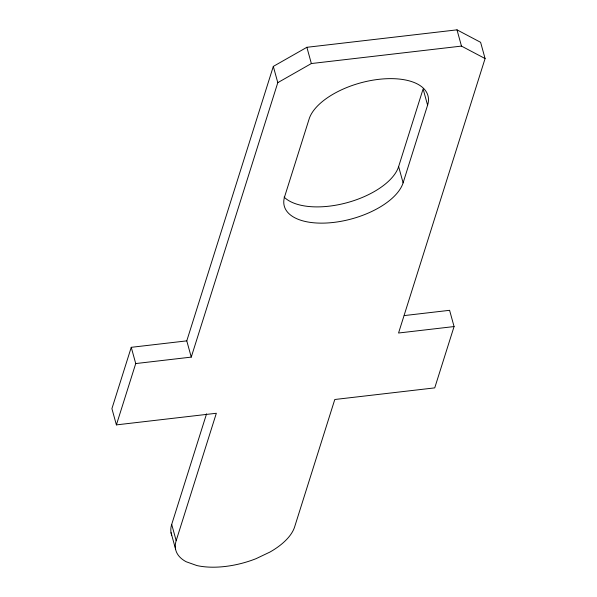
<?xml version="1.0" encoding="UTF-8"?>
<svg xmlns="http://www.w3.org/2000/svg" width="597" height="597" viewBox="0 0 597 597"><rect width="100%" height="100%" fill="white"/><g stroke="black" fill="none" stroke-linecap="round" stroke-linejoin="round"><path stroke-width="0.9" d="M454.071 326.559L398.55 333.014L485.085 58.558L480.607 42.312L456.996 29.85L306.88 47.297L273.314 66.409L186.779 340.865L131.25 347.32L111.915 408.639L116.393 424.885L216.338 413.266L176.175 540.666A61.804 30.193 -15.4 0 0 186.227 561.77L196.853 565.546A61.804 30.193 -15.4 0 0 256.083 558.658L269.986 552.038A61.804 30.193 -15.4 0 0 294.627 526.897L334.79 399.497L434.735 387.878L454.071 326.559L449.593 310.313L404.251 315.582M116.393 424.885L135.728 363.566L131.25 347.32M135.728 363.566L191.256 357.11L277.792 82.655L273.314 66.409M171.735 535.181A61.804 30.193 -15.4 0 1 171.697 524.42L206.562 413.833M403.109 182.839L398.624 166.593L423.116 88.923L427.594 105.169L403.109 182.839A61.804 30.193 -15.4 0 1 333.566 222.427A61.804 30.193 -15.4 0 1 284.65 196.607L309.142 118.937A61.804 30.193 -15.4 0 1 378.677 79.349A61.804 30.193 -15.4 0 1 427.594 105.169M277.792 82.655L311.358 63.543L461.474 46.096L485.085 58.558M456.996 29.85L461.474 46.096M306.88 47.297L311.358 63.543M186.779 340.865L191.256 357.11M171.697 524.42L176.175 540.666M171.04 532.651L175.518 548.897M398.624 166.593A61.804 30.193 -15.4 0 1 346.327 202.883A61.804 30.193 -15.4 0 1 284.105 197.055"/></g></svg>
